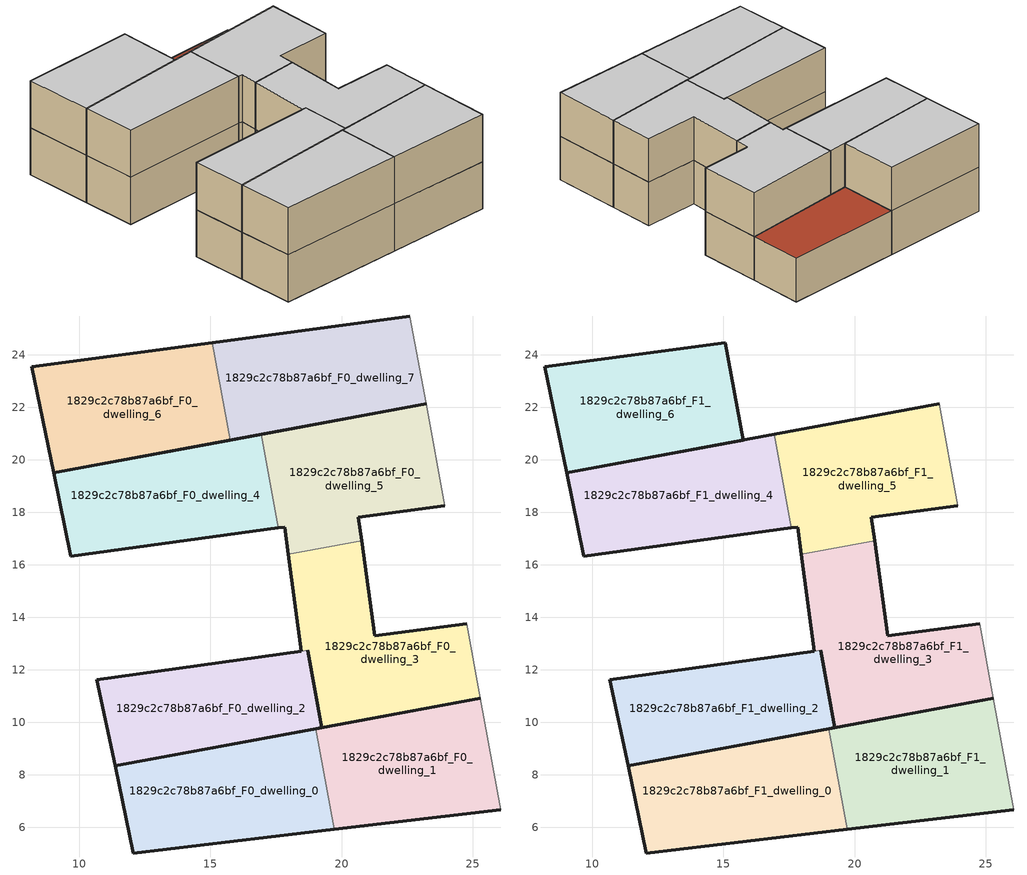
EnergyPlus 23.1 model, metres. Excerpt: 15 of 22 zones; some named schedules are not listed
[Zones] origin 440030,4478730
1829c2c78b87a6bf_F0_dwelling_0
 floor ground (EU_floor_Construction): 19.72,5.91 19.01,9.75 11.37,8.34 12.07,5.01 z0
 wall outside (EU_wall_Construction): 19.72,5.91 12.07,5.01 11.37,8.34 19.01,9.75 z0:3
 wall to 1829c2c78b87a6bf_F0_dwelling_1 (EU_wall_Construction): 19.01,9.75 19.72,5.91 z0:3
1829c2c78b87a6bf_F0_dwelling_1
 floor ground (EU_floor_Construction): 26.07,6.66 25.29,10.91 19.01,9.75 19.72,5.91 z0
 wall outside (EU_wall_Construction): 26.07,6.66 19.72,5.91 / 19.01,9.75 25.29,10.91 z0:3
 wall adiabatic (EU_wall_Construction): 25.29,10.91 26.07,6.66 z0:3
1829c2c78b87a6bf_F0_dwelling_2
 floor ground (EU_floor_Construction): 19.25,9.8 18.71,12.73 18.71,12.74 18.46,12.7 10.68,11.62 11.37,8.34 z0
 wall outside (EU_wall_Construction): 18.71,12.74 18.71,12.73 19.25,9.8 11.37,8.34 10.68,11.62 18.46,12.7 z0:3
 wall to 1829c2c78b87a6bf_F0_dwelling_3 (EU_wall_Construction): 18.46,12.7 18.71,12.74 z0:3
1829c2c78b87a6bf_F0_dwelling_3
 floor ground (EU_floor_Construction): 25.29,10.91 24.77,13.75 21.26,13.3 20.76,16.91 17.97,16.39 18.46,12.7 18.71,12.74 19.25,9.8 z0
 wall outside (EU_wall_Construction): 18.46,12.7 17.97,16.39 / 20.76,16.91 21.26,13.3 24.77,13.75 / 25.29,10.91 19.25,9.8 18.71,12.74 z0:3
 wall to 1829c2c78b87a6bf_F0_dwelling_5 (EU_wall_Construction): 17.97,16.39 20.76,16.91 z0:3
 wall adiabatic (EU_wall_Construction): 24.77,13.75 25.29,10.91 z0:3
1829c2c78b87a6bf_F0_dwelling_4
 floor ground (EU_floor_Construction): 17.59,17.4 16.93,20.97 9.02,19.5 9.68,16.32 z0
 wall outside (EU_wall_Construction): 17.59,17.4 9.68,16.32 9.02,19.5 16.93,20.97 z0:3
 wall to 1829c2c78b87a6bf_F0_dwelling_5 (EU_wall_Construction): 16.93,20.97 17.59,17.4 z0:3
1829c2c78b87a6bf_F0_dwelling_5
 floor ground (EU_floor_Construction): 23.93,18.25 23.22,22.13 16.93,20.97 17.59,17.4 17.84,17.43 17.97,16.39 20.76,16.91 20.64,17.81 z0
 wall outside (EU_wall_Construction): 16.93,20.97 23.22,22.13 / 23.93,18.25 20.64,17.81 20.76,16.91 / 17.97,16.39 17.84,17.43 17.59,17.4 z0:3
 wall adiabatic (EU_wall_Construction): 23.22,22.13 23.93,18.25 z0:3
1829c2c78b87a6bf_F0_dwelling_6
 floor ground (EU_floor_Construction): 15.76,20.75 15.07,24.47 8.19,23.54 9.02,19.5 z0
 wall outside (EU_wall_Construction): 15.76,20.75 9.02,19.5 8.19,23.54 15.07,24.47 z0:3
 wall to 1829c2c78b87a6bf_F0_dwelling_7 (EU_wall_Construction): 15.07,24.47 15.76,20.75 z0:3
1829c2c78b87a6bf_F0_dwelling_7
 floor ground (EU_floor_Construction): 23.22,22.13 22.6,25.48 15.07,24.47 15.76,20.75 z0
 wall outside (EU_wall_Construction): 15.07,24.47 22.6,25.48 / 23.22,22.13 15.76,20.75 z0:3
 wall adiabatic (EU_wall_Construction): 22.6,25.48 23.22,22.13 z0:3
 roof outside (EU_roof_Construction): 22.6,25.48 23.22,22.13 15.76,20.75 15.07,24.47 z3
1829c2c78b87a6bf_F1_dwelling_0
 floor to 1829c2c78b87a6bf_F0_dwelling_0 (EU_floor_Construction): 19.72,5.91 19.01,9.75 11.37,8.34 12.07,5.01 z3
 wall outside (EU_wall_Construction): 19.72,5.91 12.07,5.01 11.37,8.34 19.01,9.75 z3:6
 wall to 1829c2c78b87a6bf_F1_dwelling_1 (EU_wall_Construction): 19.01,9.75 19.72,5.91 z3:6
 ceiling to 1829c2c78b87a6bf_F2_dwelling_0 (EU_floor_Construction): 19.01,9.75 19.72,5.91 12.07,5.01 11.37,8.34 z6
1829c2c78b87a6bf_F1_dwelling_1
 floor to 1829c2c78b87a6bf_F0_dwelling_1 (EU_floor_Construction): 26.07,6.66 25.29,10.91 19.01,9.75 19.72,5.91 z3
 wall outside (EU_wall_Construction): 26.07,6.66 19.72,5.91 / 19.01,9.75 25.29,10.91 z3:6
 wall adiabatic (EU_wall_Construction): 25.29,10.91 26.07,6.66 z3:6
 ceiling to 1829c2c78b87a6bf_F2_dwelling_1 (EU_floor_Construction): 25.29,10.91 26.07,6.66 19.72,5.91 19.01,9.75 z6
1829c2c78b87a6bf_F1_dwelling_2
 floor to 1829c2c78b87a6bf_F0_dwelling_2 (EU_floor_Construction): 19.25,9.8 18.71,12.73 18.71,12.74 18.46,12.7 10.68,11.62 11.37,8.34 z3
 wall outside (EU_wall_Construction): 18.71,12.74 18.71,12.73 19.25,9.8 11.37,8.34 10.68,11.62 18.46,12.7 z3:6
 wall to 1829c2c78b87a6bf_F1_dwelling_3 (EU_wall_Construction): 18.46,12.7 18.71,12.74 z3:6
 ceiling to 1829c2c78b87a6bf_F2_dwelling_2 (EU_floor_Construction): 18.71,12.73 19.25,9.8 11.37,8.34 10.68,11.62 18.46,12.7 18.71,12.74 z6
1829c2c78b87a6bf_F1_dwelling_3
 floor to 1829c2c78b87a6bf_F0_dwelling_3 (EU_floor_Construction): 25.29,10.91 24.77,13.75 21.26,13.3 20.76,16.91 17.97,16.39 18.46,12.7 18.71,12.74 19.25,9.8 z3
 wall outside (EU_wall_Construction): 18.46,12.7 17.97,16.39 / 20.76,16.91 21.26,13.3 24.77,13.75 / 25.29,10.91 19.25,9.8 18.71,12.74 z3:6
 wall to 1829c2c78b87a6bf_F1_dwelling_5 (EU_wall_Construction): 17.97,16.39 20.76,16.91 z3:6
 wall adiabatic (EU_wall_Construction): 24.77,13.75 25.29,10.91 z3:6
 ceiling to 1829c2c78b87a6bf_F2_dwelling_3 (EU_floor_Construction): 24.77,13.75 25.29,10.91 19.25,9.8 18.71,12.74 18.46,12.7 17.97,16.39 20.76,16.91 21.26,13.3 z6
1829c2c78b87a6bf_F1_dwelling_4
 floor to 1829c2c78b87a6bf_F0_dwelling_4 (EU_floor_Construction): 17.59,17.4 16.93,20.97 9.02,19.5 9.68,16.32 z3
 wall outside (EU_wall_Construction): 17.59,17.4 9.68,16.32 9.02,19.5 16.93,20.97 z3:6
 wall to 1829c2c78b87a6bf_F1_dwelling_5 (EU_wall_Construction): 16.93,20.97 17.59,17.4 z3:6
 ceiling to 1829c2c78b87a6bf_F2_dwelling_4 (EU_floor_Construction): 16.93,20.97 17.59,17.4 9.68,16.32 9.02,19.5 z6
1829c2c78b87a6bf_F1_dwelling_5
 floor to 1829c2c78b87a6bf_F0_dwelling_5 (EU_floor_Construction): 23.93,18.25 23.22,22.13 16.93,20.97 17.59,17.4 17.84,17.43 17.97,16.39 20.76,16.91 20.64,17.81 z3
 wall outside (EU_wall_Construction): 16.93,20.97 23.22,22.13 / 23.93,18.25 20.64,17.81 20.76,16.91 / 17.97,16.39 17.84,17.43 17.59,17.4 z3:6
 wall adiabatic (EU_wall_Construction): 23.22,22.13 23.93,18.25 z3:6
 ceiling to 1829c2c78b87a6bf_F2_dwelling_5 (EU_floor_Construction): 23.22,22.13 23.93,18.25 20.64,17.81 20.76,16.91 17.97,16.39 17.84,17.43 17.59,17.4 16.93,20.97 z6
1829c2c78b87a6bf_F1_dwelling_6
 floor to 1829c2c78b87a6bf_F0_dwelling_6 (EU_floor_Construction): 15.76,20.75 15.07,24.47 8.19,23.54 9.02,19.5 z3
 wall outside (EU_wall_Construction): 9.02,19.5 8.19,23.54 15.07,24.47 15.76,20.75 9.02,19.5 z3:6
 ceiling to 1829c2c78b87a6bf_F2_dwelling_6 (EU_floor_Construction): 15.07,24.47 15.76,20.75 9.02,19.5 8.19,23.54 z6
[Building]
EU S2 Campaign: North Axis=0; Terrain=City; Solar Distribution=FullExterior
[Site:Location]
Madrid: Latitude=40.5; Longitude=-3.5; Time Zone=1; Elevation=609
[SizingPeriod:WeatherFileDays]
AnnualSizingPeriod: Begin Month=1; Begin Day of Month=1; End Month=12; End Day of Month=31; Day of Week for Start Day=Monday; Use Weather File Daylight Saving Period=No; Use Weather File Rain and Snow Indicators=No
[MATERIAL]
EU_InternalMass_Material: Roughness=MediumRough; Thickness=0.1; Conductivity=1; Density=1800; Specific Heat=900; Thermal Absorptance=0.9; Solar Absorptance=0.7; Visible Absorptance=0.7
[MATERIAL:NOMASS] Roughness=MediumRough; Thermal Absorptance=0.9; Solar Absorptance=0.7; Visible Absorptance=0.7
Name | Thermal Resistance
EU_wall_NoMass | 0.419739
EU_roof_NoMass | 0.352165
EU_floor_NoMass | 0.608284
[CONSTRUCTION]
EU_wall_Construction: EU_wall_NoMass
EU_roof_Construction: EU_roof_NoMass
EU_floor_Construction: EU_floor_NoMass
EU_InternalMass_Construction: EU_InternalMass_Material
[ZONE] Type=1; Multiplier=1; Ceiling Height=autocalculate; Floor Area=autocalculate; Part of Total Floor Area=Yes
Name | Volume
1829c2c78b87a6bf_F0_dwelling_0; 1829c2c78b87a6bf_F1_dwelling_0 | 84.5764
1829c2c78b87a6bf_F0_dwelling_1; 1829c2c78b87a6bf_F1_dwelling_1 | 78.8558
1829c2c78b87a6bf_F0_dwelling_2; 1829c2c78b87a6bf_F1_dwelling_2 | 76.6307
1829c2c78b87a6bf_F0_dwelling_3; 1829c2c78b87a6bf_F1_dwelling_3 | 86.822
1829c2c78b87a6bf_F0_dwelling_4; 1829c2c78b87a6bf_F1_dwelling_4 | 82.5623
1829c2c78b87a6bf_F0_dwelling_5; 1829c2c78b87a6bf_F1_dwelling_5 | 80.8857
1829c2c78b87a6bf_F0_dwelling_6; 1829c2c78b87a6bf_F1_dwelling_6 | 81.7266
1829c2c78b87a6bf_F0_dwelling_7 | 81.7405
[INTERNALMASS] Construction=EU_InternalMass_Construction
Name | Zone or ZoneList | Surface Area
1829c2c78b87a6bf_F0_dwelling_0_EU_InternalMass | 1829c2c78b87a6bf_F0_dwelling_0 | 28.1922
1829c2c78b87a6bf_F0_dwelling_1_EU_InternalMass | 1829c2c78b87a6bf_F0_dwelling_1 | 26.2852
1829c2c78b87a6bf_F0_dwelling_2_EU_InternalMass | 1829c2c78b87a6bf_F0_dwelling_2 | 25.5436
1829c2c78b87a6bf_F0_dwelling_3_EU_InternalMass | 1829c2c78b87a6bf_F0_dwelling_3 | 28.9406
1829c2c78b87a6bf_F0_dwelling_4_EU_InternalMass | 1829c2c78b87a6bf_F0_dwelling_4 | 27.5207
1829c2c78b87a6bf_F0_dwelling_5_EU_InternalMass | 1829c2c78b87a6bf_F0_dwelling_5 | 26.962
1829c2c78b87a6bf_F0_dwelling_6_EU_InternalMass | 1829c2c78b87a6bf_F0_dwelling_6 | 27.2424
1829c2c78b87a6bf_F0_dwelling_7_EU_InternalMass | 1829c2c78b87a6bf_F0_dwelling_7 | 27.2467
1829c2c78b87a6bf_F1_dwelling_0_EU_InternalMass | 1829c2c78b87a6bf_F1_dwelling_0 | 31.1395
1829c2c78b87a6bf_F1_dwelling_1_EU_InternalMass | 1829c2c78b87a6bf_F1_dwelling_1 | 31.1299
1829c2c78b87a6bf_F1_dwelling_2_EU_InternalMass | 1829c2c78b87a6bf_F1_dwelling_2 | 24.3881
1829c2c78b87a6bf_F1_dwelling_3_EU_InternalMass | 1829c2c78b87a6bf_F1_dwelling_3 | 24.3822
1829c2c78b87a6bf_F1_dwelling_4_EU_InternalMass | 1829c2c78b87a6bf_F1_dwelling_4 | 37.8799
1829c2c78b87a6bf_F1_dwelling_5_EU_InternalMass | 1829c2c78b87a6bf_F1_dwelling_5 | 37.8813
1829c2c78b87a6bf_F1_dwelling_6_EU_InternalMass | 1829c2c78b87a6bf_F1_dwelling_6 | 31.1283
[OTHEREQUIPMENT] Fuel Type=Electricity; Design Level Calculation Method=Watts/Area; Power per Zone Floor Area=1; Fraction Latent=0; Fraction Radiant=0; Fraction Lost=0; Carbon Dioxide Generation Rate=0; EndUse Subcategory=EU_Step8_InternalGains
Name | Zone or ZoneList or Space or SpaceList | Schedule
EU_Step8_InternalGain_1829c2c78b87a6bf_F0_dwelling_0_f000 | 1829c2c78b87a6bf_F0_dwelling_0 | EU_Step8_GainSchedule_1829c2c78b87a6bf_F0_dwelling_0_f000
EU_Step8_InternalGain_1829c2c78b87a6bf_F0_dwelling_1_f000 | 1829c2c78b87a6bf_F0_dwelling_1 | EU_Step8_GainSchedule_1829c2c78b87a6bf_F0_dwelling_1_f000
EU_Step8_InternalGain_1829c2c78b87a6bf_F0_dwelling_2_f000 | 1829c2c78b87a6bf_F0_dwelling_2 | EU_Step8_GainSchedule_1829c2c78b87a6bf_F0_dwelling_2_f000
EU_Step8_InternalGain_1829c2c78b87a6bf_F0_dwelling_3_f000 | 1829c2c78b87a6bf_F0_dwelling_3 | EU_Step8_GainSchedule_1829c2c78b87a6bf_F0_dwelling_3_f000
EU_Step8_InternalGain_1829c2c78b87a6bf_F0_dwelling_4_f000 | 1829c2c78b87a6bf_F0_dwelling_4 | EU_Step8_GainSchedule_1829c2c78b87a6bf_F0_dwelling_4_f000
EU_Step8_InternalGain_1829c2c78b87a6bf_F0_dwelling_5_f000 | 1829c2c78b87a6bf_F0_dwelling_5 | EU_Step8_GainSchedule_1829c2c78b87a6bf_F0_dwelling_5_f000
EU_Step8_InternalGain_1829c2c78b87a6bf_F0_dwelling_6_f000 | 1829c2c78b87a6bf_F0_dwelling_6 | EU_Step8_GainSchedule_1829c2c78b87a6bf_F0_dwelling_6_f000
EU_Step8_InternalGain_1829c2c78b87a6bf_F0_dwelling_7_f000 | 1829c2c78b87a6bf_F0_dwelling_7 | EU_Step8_GainSchedule_1829c2c78b87a6bf_F0_dwelling_7_f000
EU_Step8_InternalGain_1829c2c78b87a6bf_F1_dwelling_0_f000 | 1829c2c78b87a6bf_F1_dwelling_0 | EU_Step8_GainSchedule_1829c2c78b87a6bf_F1_dwelling_0_f000
EU_Step8_InternalGain_1829c2c78b87a6bf_F1_dwelling_1_f000 | 1829c2c78b87a6bf_F1_dwelling_1 | EU_Step8_GainSchedule_1829c2c78b87a6bf_F1_dwelling_1_f000
EU_Step8_InternalGain_1829c2c78b87a6bf_F1_dwelling_2_f000 | 1829c2c78b87a6bf_F1_dwelling_2 | EU_Step8_GainSchedule_1829c2c78b87a6bf_F1_dwelling_2_f000
EU_Step8_InternalGain_1829c2c78b87a6bf_F1_dwelling_3_f000 | 1829c2c78b87a6bf_F1_dwelling_3 | EU_Step8_GainSchedule_1829c2c78b87a6bf_F1_dwelling_3_f000
EU_Step8_InternalGain_1829c2c78b87a6bf_F1_dwelling_4_f000 | 1829c2c78b87a6bf_F1_dwelling_4 | EU_Step8_GainSchedule_1829c2c78b87a6bf_F1_dwelling_4_f000
EU_Step8_InternalGain_1829c2c78b87a6bf_F1_dwelling_5_f000 | 1829c2c78b87a6bf_F1_dwelling_5 | EU_Step8_GainSchedule_1829c2c78b87a6bf_F1_dwelling_5_f000
EU_Step8_InternalGain_1829c2c78b87a6bf_F1_dwelling_6_f000 | 1829c2c78b87a6bf_F1_dwelling_6 | EU_Step8_GainSchedule_1829c2c78b87a6bf_F1_dwelling_6_f000
[ZONEVENTILATION:DESIGNFLOWRATE] Schedule=EU_AlwaysOn; Design Flow Rate Calculation Method=AirChanges/Hour; Air Changes per Hour=0.703302; Ventilation Type=Natural; Fan Pressure Rise=0; Fan Total Efficiency=1; Constant Term Coefficient=1; Temperature Term Coefficient=0; Velocity Term Coefficient=0; Velocity Squared Term Coefficient=0; Minimum Indoor Temperature=-100; Maximum Indoor Temperature=100; Delta Temperature=-100; Minimum Outdoor Temperature=-100; Maximum Outdoor Temperature=100; Maximum Wind Speed=40
Name | Zone or ZoneList or Space or SpaceList
EU_ConstantAir_1829c2c78b87a6bf_F0_dwelling_0 | 1829c2c78b87a6bf_F0_dwelling_0
EU_ConstantAir_1829c2c78b87a6bf_F0_dwelling_1 | 1829c2c78b87a6bf_F0_dwelling_1
EU_ConstantAir_1829c2c78b87a6bf_F0_dwelling_2 | 1829c2c78b87a6bf_F0_dwelling_2
EU_ConstantAir_1829c2c78b87a6bf_F0_dwelling_3 | 1829c2c78b87a6bf_F0_dwelling_3
EU_ConstantAir_1829c2c78b87a6bf_F0_dwelling_4 | 1829c2c78b87a6bf_F0_dwelling_4
EU_ConstantAir_1829c2c78b87a6bf_F0_dwelling_5 | 1829c2c78b87a6bf_F0_dwelling_5
EU_ConstantAir_1829c2c78b87a6bf_F0_dwelling_6 | 1829c2c78b87a6bf_F0_dwelling_6
EU_ConstantAir_1829c2c78b87a6bf_F0_dwelling_7 | 1829c2c78b87a6bf_F0_dwelling_7
EU_ConstantAir_1829c2c78b87a6bf_F1_dwelling_0 | 1829c2c78b87a6bf_F1_dwelling_0
EU_ConstantAir_1829c2c78b87a6bf_F1_dwelling_1 | 1829c2c78b87a6bf_F1_dwelling_1
EU_ConstantAir_1829c2c78b87a6bf_F1_dwelling_2 | 1829c2c78b87a6bf_F1_dwelling_2
EU_ConstantAir_1829c2c78b87a6bf_F1_dwelling_3 | 1829c2c78b87a6bf_F1_dwelling_3
EU_ConstantAir_1829c2c78b87a6bf_F1_dwelling_4 | 1829c2c78b87a6bf_F1_dwelling_4
EU_ConstantAir_1829c2c78b87a6bf_F1_dwelling_5 | 1829c2c78b87a6bf_F1_dwelling_5
EU_ConstantAir_1829c2c78b87a6bf_F1_dwelling_6 | 1829c2c78b87a6bf_F1_dwelling_6
[HVACTEMPLATE:THERMOSTAT] Constant Heating Setpoint=20; Constant Cooling Setpoint=50
EU_HeatOnly_1829c2c78b87a6bf_F0_dwelling_0; EU_HeatOnly_1829c2c78b87a6bf_F0_dwelling_1; EU_HeatOnly_1829c2c78b87a6bf_F0_dwelling_2; EU_HeatOnly_1829c2c78b87a6bf_F0_dwelling_3; EU_HeatOnly_1829c2c78b87a6bf_F0_dwelling_4; EU_HeatOnly_1829c2c78b87a6bf_F0_dwelling_5; EU_HeatOnly_1829c2c78b87a6bf_F0_dwelling_6; EU_HeatOnly_1829c2c78b87a6bf_F0_dwelling_7; EU_HeatOnly_1829c2c78b87a6bf_F1_dwelling_0; EU_HeatOnly_1829c2c78b87a6bf_F1_dwelling_1; EU_HeatOnly_1829c2c78b87a6bf_F1_dwelling_2; EU_HeatOnly_1829c2c78b87a6bf_F1_dwelling_3; EU_HeatOnly_1829c2c78b87a6bf_F1_dwelling_4; EU_HeatOnly_1829c2c78b87a6bf_F1_dwelling_5; EU_HeatOnly_1829c2c78b87a6bf_F1_dwelling_6; EU_HeatOnly_1829c2c78b87a6bf_F2_dwelling_0; EU_HeatOnly_1829c2c78b87a6bf_F2_dwelling_1; EU_HeatOnly_1829c2c78b87a6bf_F2_dwelling_2; EU_HeatOnly_1829c2c78b87a6bf_F2_dwelling_3; EU_HeatOnly_1829c2c78b87a6bf_F2_dwelling_4; EU_HeatOnly_1829c2c78b87a6bf_F2_dwelling_5; EU_HeatOnly_1829c2c78b87a6bf_F2_dwelling_6
[HVACTEMPLATE:ZONE:IDEALLOADSAIRSYSTEM] System Availability Schedule=EU_AlwaysOn; Maximum Heating Supply Air Temperature=50; Minimum Cooling Supply Air Temperature=13; Maximum Heating Supply Air Humidity Ratio=0.0156; Minimum Cooling Supply Air Humidity Ratio=0.0077; Heating Limit=NoLimit; Cooling Limit=NoLimit; Heating Availability Schedule=EU_AlwaysOn; Cooling Availability Schedule=EU_CoolingOff; Dehumidification Control Type=ConstantSensibleHeatRatio; Cooling Sensible Heat Ratio=0.7; Dehumidification Setpoint=60; Humidification Control Type=None; Humidification Setpoint=30; Outdoor Air Method=None; Outdoor Air Flow Rate per Person=0.00944; Outdoor Air Flow Rate per Zone Floor Area=0; Outdoor Air Flow Rate per Zone=0; Demand Controlled Ventilation Type=None; Outdoor Air Economizer Type=NoEconomizer; Heat Recovery Type=None; Sensible Heat Recovery Effectiveness=0.7; Latent Heat Recovery Effectiveness=0.65
Name | Template Thermostat
1829c2c78b87a6bf_F0_dwelling_0 | EU_HeatOnly_1829c2c78b87a6bf_F0_dwelling_0
1829c2c78b87a6bf_F0_dwelling_1 | EU_HeatOnly_1829c2c78b87a6bf_F0_dwelling_1
1829c2c78b87a6bf_F0_dwelling_2 | EU_HeatOnly_1829c2c78b87a6bf_F0_dwelling_2
1829c2c78b87a6bf_F0_dwelling_3 | EU_HeatOnly_1829c2c78b87a6bf_F0_dwelling_3
1829c2c78b87a6bf_F0_dwelling_4 | EU_HeatOnly_1829c2c78b87a6bf_F0_dwelling_4
1829c2c78b87a6bf_F0_dwelling_5 | EU_HeatOnly_1829c2c78b87a6bf_F0_dwelling_5
1829c2c78b87a6bf_F0_dwelling_6 | EU_HeatOnly_1829c2c78b87a6bf_F0_dwelling_6
1829c2c78b87a6bf_F0_dwelling_7 | EU_HeatOnly_1829c2c78b87a6bf_F0_dwelling_7
1829c2c78b87a6bf_F1_dwelling_0 | EU_HeatOnly_1829c2c78b87a6bf_F1_dwelling_0
1829c2c78b87a6bf_F1_dwelling_1 | EU_HeatOnly_1829c2c78b87a6bf_F1_dwelling_1
1829c2c78b87a6bf_F1_dwelling_2 | EU_HeatOnly_1829c2c78b87a6bf_F1_dwelling_2
1829c2c78b87a6bf_F1_dwelling_3 | EU_HeatOnly_1829c2c78b87a6bf_F1_dwelling_3
1829c2c78b87a6bf_F1_dwelling_4 | EU_HeatOnly_1829c2c78b87a6bf_F1_dwelling_4
1829c2c78b87a6bf_F1_dwelling_5 | EU_HeatOnly_1829c2c78b87a6bf_F1_dwelling_5
1829c2c78b87a6bf_F1_dwelling_6 | EU_HeatOnly_1829c2c78b87a6bf_F1_dwelling_6
[SIZING:ZONE] Zone Cooling Design Supply Air Temperature Input Method=SupplyAirTemperature; Zone Cooling Design Supply Air Temperature=13; Zone Heating Design Supply Air Temperature Input Method=SupplyAirTemperature; Zone Heating Design Supply Air Temperature=50; Zone Cooling Design Supply Air Humidity Ratio=0.008; Zone Heating Design Supply Air Humidity Ratio=0.008; Cooling Design Air Flow Method=DesignDay; Cooling Design Air Flow Rate=0; Cooling Minimum Air Flow per Zone Floor Area=0.000762; Cooling Minimum Air Flow=0; Cooling Minimum Air Flow Fraction=0.2; Heating Design Air Flow Method=DesignDay; Heating Design Air Flow Rate=0; Heating Maximum Air Flow per Zone Floor Area=0.002032; Heating Maximum Air Flow=0.141576; Heating Maximum Air Flow Fraction=0.3; Account for Dedicated Outdoor Air System=No; Dedicated Outdoor Air System Control Strategy=NeutralSupplyAir; Dedicated Outdoor Air Low Setpoint Temperature for Design=autosize; Dedicated Outdoor Air High Setpoint Temperature for Design=autosize; Zone Load Sizing Method=Sensible Load Only No Latent Load; Zone Latent Cooling Design Supply Air Humidity Ratio Input Method=HumidityRatioDifference; Zone Cooling Design Supply Air Humidity Ratio Difference=0.005; Zone Latent Heating Design Supply Air Humidity Ratio Input Method=HumidityRatioDifference; Zone Humidification Design Supply Air Humidity Ratio Difference=0.005
1829c2c78b87a6bf_F0_dwelling_0; 1829c2c78b87a6bf_F0_dwelling_1; 1829c2c78b87a6bf_F0_dwelling_2; 1829c2c78b87a6bf_F0_dwelling_3; 1829c2c78b87a6bf_F0_dwelling_4; 1829c2c78b87a6bf_F0_dwelling_5; 1829c2c78b87a6bf_F0_dwelling_6; 1829c2c78b87a6bf_F0_dwelling_7; 1829c2c78b87a6bf_F1_dwelling_0; 1829c2c78b87a6bf_F1_dwelling_1; 1829c2c78b87a6bf_F1_dwelling_2; 1829c2c78b87a6bf_F1_dwelling_3
